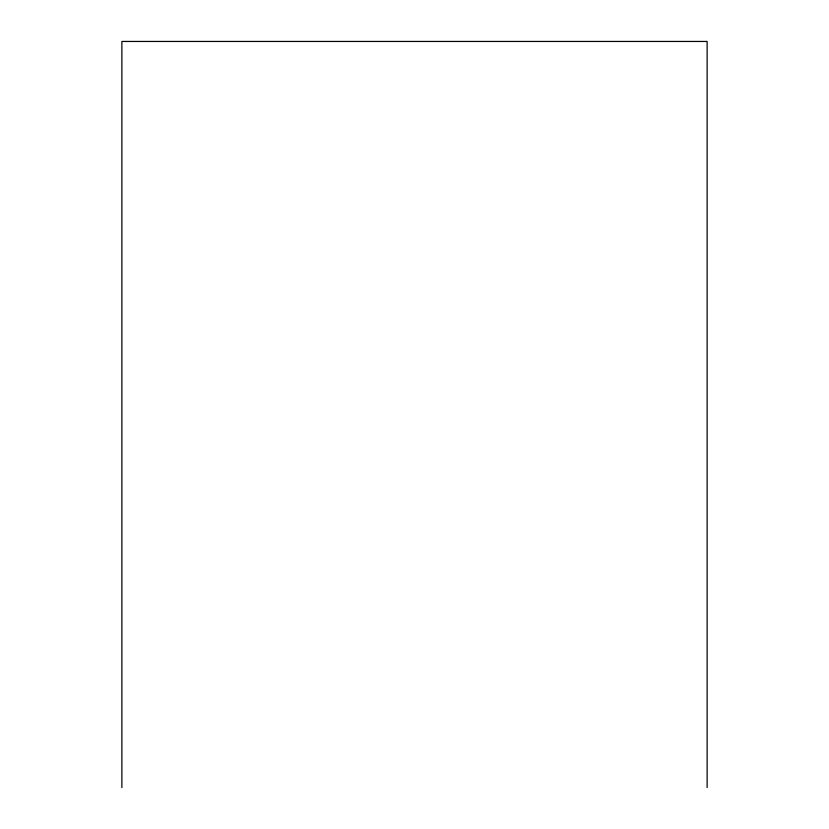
<?xml version="1.0" encoding="UTF-8"?>
<svg xmlns="http://www.w3.org/2000/svg" width="829" height="829" viewBox="0 0 829 829"><rect width="100%" height="100%" fill="white"/><g stroke="black" fill="none" stroke-linecap="round" stroke-linejoin="round"><path stroke-width="1.24" d="M707.127 787.55L707.127 41.45L121.873 41.45L121.873 787.55"/></g></svg>
